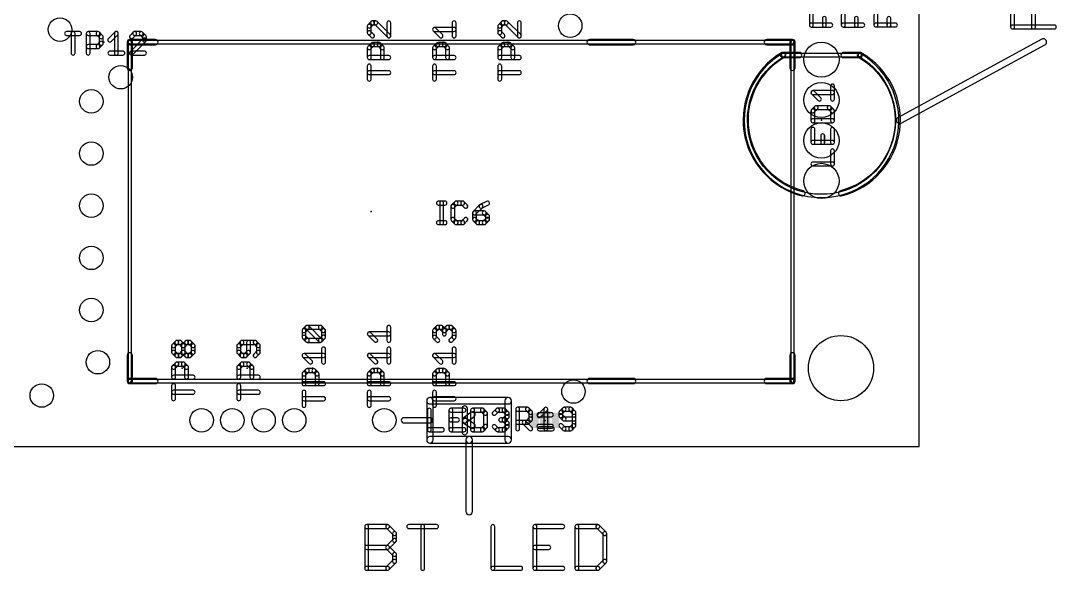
# Model space of a CAD drawing. Extents: x -56 to 120, y -53 to 58.
# Drawn here: x 19.63 to 59.94, y -4.83 to 16.58 of the extents above; entities that cross this region are included whole.
import ezdxf

# ---------------------------------------------------------------- set-up
doc = ezdxf.new("R2010")
doc.units = 0
for name, color, linetype in [('125', 6, 'CONTINUOUS'), ('126', 6, 'CONTINUOUS'), ('17', 82, 'CONTINUOUS'), ('18', 82, 'CONTINUOUS'), ('20', 7, 'CONTINUOUS'), ('21', 253, 'CONTINUOUS'), ('22', 253, 'CONTINUOUS'), ('23', 7, 'CONTINUOUS'), ('24', 7, 'CONTINUOUS'), ('49', 253, 'CONTINUOUS'), ('51', 253, 'CONTINUOUS'), ('52', 253, 'CONTINUOUS')]:
    doc.layers.add(name, color=color, linetype=linetype)

# ---------------------------------------------------------------- blocks, each defined once
blk = doc.blocks.new('ROUNDP')
blk.add_circle((0, 0), 0.5)
blk = doc.blocks.new('RECT')
blk.add_solid([(-0.5, -0.5), (0.5, -0.5), (-0.5, 0.5), (0.5, 0.5)])
blk = doc.blocks.new('ROUNDV')
blk.add_circle((0, 0), 0.5)

msp = doc.modelspace()

# ---------------------------------------------------------------- linework, layer by layer
at = {"layer": '125'}
for points in [[(50.482, 16.4082), (50.482, 16.7902, 1), (50.33, 16.7902), (50.33, 16.4082, 1)], [(50.838, 16.6622), (50.838, 16.4082, 1), (50.99, 16.4082), (50.99, 16.6622, 1)], [(51.7266, 16.4082), (51.7266, 16.7902, 1), (51.5746, 16.7902), (51.5746, 16.4082, 1)], [(52.0826, 16.6622), (52.0826, 16.4082, 1), (52.2346, 16.4082), (52.2346, 16.6622, 1)], [(52.9964, 16.4088), (52.9964, 16.7898, 1), (52.8444, 16.7898), (52.8444, 16.4088, 1)], [(53.3524, 16.6628), (53.3524, 16.4088, 1), (53.5044, 16.4088), (53.5044, 16.6628, 1)], [(50.914, 16.4842), (50.406, 16.4842, 1), (50.406, 16.3322), (50.914, 16.3322, 1)], [(51.168, 16.4842), (50.914, 16.4842, 1), (50.914, 16.3322), (51.168, 16.3322, 1)], [(52.1586, 16.4842), (51.6506, 16.4842, 1), (51.6506, 16.3322), (52.1586, 16.3322, 1)], [(52.4126, 16.4842), (52.1586, 16.4842, 1), (52.1586, 16.3322), (52.4126, 16.3322, 1)], [(53.4284, 16.4848), (52.9204, 16.4848, 1), (52.9204, 16.3328), (53.4284, 16.3328, 1)], [(53.6834, 16.4848), (53.4284, 16.4848, 1), (53.4284, 16.3328), (53.6834, 16.3328, 1)], [(50.469, 13.702), (51.232, 13.702, 1), (51.232, 13.854), (50.469, 13.854, 1)], [(50.7767, 13.5777), (50.5227, 13.8317, 1), (50.4153, 13.7243), (50.6693, 13.4703, 1)], [(51.308, 13.524), (51.308, 14.033, 1), (51.156, 14.033), (51.156, 13.524, 1)], [(50.542, 13.2445), (50.415, 13.1165, 1), (50.523, 13.0095), (50.65, 13.1375, 1)], [(50.393, 13.063), (50.393, 12.682, 1), (50.545, 12.682), (50.545, 13.063, 1)], [(51.105, 13.267), (50.596, 13.267, 1), (50.596, 13.115), (51.105, 13.115, 1)], [(51.286, 13.1165), (51.159, 13.2445, 1), (51.051, 13.1375), (51.178, 13.0095, 1)], [(51.308, 12.682), (51.308, 13.063, 1), (51.156, 13.063), (51.156, 12.682, 1)], [(50.469, 12.606), (51.232, 12.606, 1), (51.232, 12.758), (50.469, 12.758, 1)], [(50.393, 12.349), (50.393, 11.84, 1), (50.545, 11.84), (50.545, 12.349, 1)], [(50.926, 11.84), (50.926, 12.094, 1), (50.774, 12.094), (50.774, 11.84, 1)], [(51.308, 11.84), (51.308, 12.349, 1), (51.156, 12.349), (51.156, 11.84, 1)], [(50.469, 11.764), (50.85, 11.764, 1), (50.85, 11.916), (50.469, 11.916, 1)], [(50.85, 11.764), (51.232, 11.764, 1), (51.232, 11.916), (50.85, 11.916, 1)], [(51.308, 10.998), (51.308, 11.507, 1), (51.156, 11.507), (51.156, 10.998, 1)], [(50.469, 10.922), (51.232, 10.922, 1), (51.232, 11.074), (50.469, 11.074, 1)], [(35.8902, 9.3986), (36.1444, 9.3986, 1), (36.1444, 9.5511), (35.8902, 9.5511, 1)], [(36.0935, 8.7122), (36.0935, 9.4748, 1), (35.9411, 9.4748), (35.9411, 8.7122, 1)], [(36.5247, 9.5287), (36.3976, 9.4016, 1), (36.5054, 9.2939), (36.6325, 9.421, 1)], [(36.3753, 9.3477), (36.3753, 8.8393, 1), (36.5277, 8.8393), (36.5277, 9.3477, 1)], [(36.8328, 9.5511), (36.5786, 9.5511, 1), (36.5786, 9.3986), (36.8328, 9.3986, 1)], [(37.0138, 9.4016), (36.8867, 9.5287, 1), (36.779, 9.421), (36.9061, 9.2939, 1)], [(37.4938, 9.4016), (37.2396, 9.1474, 1), (37.3474, 9.0396), (37.6016, 9.2939, 1)], [(37.7678, 9.543), (37.5136, 9.4159, 1), (37.5818, 9.2796), (37.836, 9.4067, 1)], [(36.3976, 8.7854), (36.5247, 8.6583, 1), (36.6325, 8.7661), (36.5054, 8.8932, 1)], [(36.8867, 8.6583), (37.0138, 8.7854, 1), (36.9061, 8.8932), (36.779, 8.7661, 1)], [(37.2173, 9.0935), (37.2173, 8.8393, 1), (37.3697, 8.8393), (37.3697, 9.0935, 1)], [(37.6748, 9.1697), (37.2935, 9.1697, 1), (37.2935, 9.0173), (37.6748, 9.0173, 1)], [(37.2396, 8.7854), (37.3667, 8.6583, 1), (37.4745, 8.7661), (37.3474, 8.8932, 1)], [(37.8558, 9.0203), (37.7287, 9.1474, 1), (37.6209, 9.0396), (37.748, 8.9125, 1)], [(37.7287, 8.6583), (37.8558, 8.7854, 1), (37.748, 8.8932), (37.6209, 8.7661, 1)], [(37.8781, 8.8393), (37.8781, 8.9664, 1), (37.7257, 8.9664), (37.7257, 8.8393, 1)], [(35.8902, 8.636), (36.1444, 8.636, 1), (36.1444, 8.7884), (35.8902, 8.7884, 1)], [(36.5786, 8.636), (36.8328, 8.636, 1), (36.8328, 8.7884), (36.5786, 8.7884, 1)], [(37.4206, 8.636), (37.6748, 8.636, 1), (37.6748, 8.7884), (37.4206, 8.7884, 1)], [(35.459, 1.4104), (35.459, 0.6474, 1), (35.611, 0.6474), (35.611, 1.4104, 1)], [(36.885, 1.4864), (36.377, 1.4864, 1), (36.377, 1.3344), (36.885, 1.3344, 1)], [(36.301, 1.4104), (36.301, 1.0294, 1), (36.453, 1.0294), (36.453, 1.4104, 1)], [(37.143, 1.4104), (37.143, 0.6474, 1), (37.295, 0.6474), (37.295, 1.4104, 1)], [(37.6, 1.4864), (37.219, 1.4864, 1), (37.219, 1.3344), (37.6, 1.3344, 1)], [(37.7807, 1.3371), (37.6537, 1.4641, 1), (37.5463, 1.3567), (37.6733, 1.2297, 1)], [(37.803, 0.7744), (37.803, 1.2834, 1), (37.651, 1.2834), (37.651, 0.7744, 1)], [(38.1135, 1.2294), (38.2415, 1.3564, 1), (38.1345, 1.4644), (38.0065, 1.3374, 1)], [(38.188, 1.3344), (38.442, 1.3344, 1), (38.442, 1.4864), (38.188, 1.4864, 1)], [(38.3883, 1.3567), (38.5153, 1.2297, 1), (38.6227, 1.3371), (38.4957, 1.4641, 1)], [(38.5153, 1.2101), (38.3883, 1.0831, 1), (38.4957, 0.9757), (38.6227, 1.1027, 1)], [(38.493, 1.2834), (38.493, 1.1564, 1), (38.645, 1.1564), (38.645, 1.2834, 1)], [(39.05, 0.9376), (39.05, 1.4456, 1), (38.898, 1.4456), (38.898, 0.9376, 1)], [(38.974, 1.3696), (39.355, 1.3696, 1), (39.355, 1.5216), (38.974, 1.5216, 1)], [(39.3013, 1.3919), (39.4283, 1.2649, 1), (39.5357, 1.3723), (39.4087, 1.4993, 1)], [(39.406, 1.3186), (39.406, 1.0646, 1), (39.558, 1.0646), (39.558, 1.3186, 1)], [(39.8697, 1.1379), (40.1237, 1.3919, 1), (40.0163, 1.4993), (39.7623, 1.2453, 1)], [(39.994, 1.4456), (39.994, 0.6836, 1), (40.146, 0.6836), (40.146, 1.4456, 1)], [(40.582, 1.3186), (40.582, 1.1916, 1), (40.734, 1.1916), (40.734, 1.3186, 1)], [(40.7313, 1.4993), (40.6043, 1.3723, 1), (40.7117, 1.2649), (40.8387, 1.3919, 1)], [(40.6043, 1.1379), (40.7313, 1.0109, 1), (40.8387, 1.1183), (40.7117, 1.2453, 1)], [(41.039, 1.5216), (40.785, 1.5216, 1), (40.785, 1.3696), (41.039, 1.3696, 1)], [(41.2197, 1.3723), (41.0927, 1.4993, 1), (40.9853, 1.3919), (41.1123, 1.2649, 1)], [(41.242, 1.0646), (41.242, 1.3186, 1), (41.09, 1.3186), (41.09, 1.0646, 1)], [(36.301, 1.0294), (36.301, 0.6474, 1), (36.453, 0.6474), (36.453, 1.0294, 1)], [(36.377, 0.9534), (36.631, 0.9534, 1), (36.631, 1.1054), (36.377, 1.1054, 1)], [(37.6537, 0.5937), (37.7807, 0.7207, 1), (37.6733, 0.8281), (37.5463, 0.7011, 1)], [(38.2415, 0.7014), (38.1135, 0.8284, 1), (38.0065, 0.7204), (38.1345, 0.5934, 1)], [(38.442, 1.1054), (38.315, 1.1054, 1), (38.315, 0.9534), (38.442, 0.9534, 1)], [(38.3883, 0.9757), (38.5153, 0.8487, 1), (38.6227, 0.9561), (38.4957, 1.0831, 1)], [(38.5153, 0.8281), (38.3883, 0.7011, 1), (38.4957, 0.5937), (38.6227, 0.7207, 1)], [(38.493, 0.9024), (38.493, 0.7744, 1), (38.645, 0.7744), (38.645, 0.9024, 1)], [(39.05, 0.6836), (39.05, 0.9376, 1), (38.898, 0.9376), (38.898, 0.6836, 1)], [(39.228, 1.0136), (38.974, 1.0136, 1), (38.974, 0.8616), (39.228, 0.8616, 1)], [(39.355, 1.0136), (39.228, 1.0136, 1), (39.228, 0.8616), (39.355, 0.8616, 1)], [(39.1743, 0.8839), (39.4283, 0.6299, 1), (39.5357, 0.7373), (39.2817, 0.9913, 1)], [(39.4283, 1.1183), (39.3013, 0.9913, 1), (39.4087, 0.8839), (39.5357, 1.0109, 1)], [(40.6043, 0.7569), (40.7313, 0.6299, 1), (40.8387, 0.7373), (40.7117, 0.8643, 1)], [(40.785, 0.9886), (41.166, 0.9886, 1), (41.166, 1.1406), (40.785, 1.1406, 1)], [(41.0927, 0.6299), (41.2197, 0.7569, 1), (41.1123, 0.8643), (40.9853, 0.7373, 1)], [(41.242, 0.8106), (41.242, 1.0646, 1), (41.09, 1.0646), (41.09, 0.8106, 1)], [(35.535, 0.5714), (36.043, 0.5714, 1), (36.043, 0.7234), (35.535, 0.7234, 1)], [(36.377, 0.5714), (36.885, 0.5714, 1), (36.885, 0.7234), (36.377, 0.7234, 1)], [(37.219, 0.5714), (37.6, 0.5714, 1), (37.6, 0.7234), (37.219, 0.7234, 1)], [(38.442, 0.7234), (38.188, 0.7234, 1), (38.188, 0.5714), (38.442, 0.5714, 1)], [(39.816, 0.6076), (40.324, 0.6076, 1), (40.324, 0.7596), (39.816, 0.7596, 1)], [(40.785, 0.6076), (41.039, 0.6076, 1), (41.039, 0.7596), (40.785, 0.7596, 1)]]:
    msp.add_lwpolyline(points, format="xyb", close=True, dxfattribs=at)
at = {"layer": '126'}
for points in [[(33.2704, 16.5464), (33.1433, 16.4193, 1), (33.251, 16.3116), (33.3781, 16.4387, 1)], [(33.4514, 16.5688), (33.3243, 16.5688, 1), (33.3243, 16.4164), (33.4514, 16.4164, 1)], [(34.0137, 16.038), (33.5052, 16.5464, 1), (33.3975, 16.4387), (33.9059, 15.9302, 1)], [(33.8836, 16.4926), (33.8836, 15.9841, 1), (34.036, 15.9841), (34.036, 16.4926, 1)], [(36.576, 15.9841), (36.576, 16.4926, 1), (36.4236, 16.4926), (36.4236, 15.9841, 1)], [(38.3504, 16.5464), (38.2233, 16.4193, 1), (38.331, 16.3116), (38.4581, 16.4387, 1)], [(38.5314, 16.5688), (38.4043, 16.5688, 1), (38.4043, 16.4164), (38.5314, 16.4164, 1)], [(39.0937, 16.038), (38.5852, 16.5464, 1), (38.4775, 16.4387), (38.9859, 15.9302, 1)], [(38.9636, 16.4926), (38.9636, 15.9841, 1), (39.116, 15.9841), (39.116, 16.4926, 1)], [(21.4122, 16.0026), (21.9206, 16.0026, 1), (21.9206, 16.155), (21.4122, 16.155, 1)], [(21.7426, 15.3162), (21.7426, 16.0788, 1), (21.5902, 16.0788), (21.5902, 15.3162, 1)], [(22.3304, 15.3162), (22.3304, 16.0788, 1), (22.178, 16.0788), (22.178, 15.3162, 1)], [(22.2542, 16.0026), (22.6355, 16.0026, 1), (22.6355, 16.155), (22.2542, 16.155, 1)], [(22.5816, 16.025), (22.7087, 15.8979, 1), (22.8165, 16.0056), (22.6894, 16.1327, 1)], [(23.15, 15.7708), (23.4042, 16.025, 1), (23.2965, 16.1327), (23.0422, 15.8785, 1)], [(23.2741, 16.0788), (23.2741, 15.3162, 1), (23.4265, 15.3162), (23.4265, 16.0788, 1)], [(24.0113, 16.1327), (23.8842, 16.0056, 1), (23.992, 15.8979), (24.1191, 16.025, 1)], [(24.3194, 16.155), (24.0652, 16.155, 1), (24.0652, 16.0026), (24.3194, 16.0026, 1)], [(24.5004, 16.0056), (24.3733, 16.1327, 1), (24.2655, 16.025), (24.3926, 15.8979, 1)], [(33.121, 16.3655), (33.121, 16.1112, 1), (33.2734, 16.1112), (33.2734, 16.3655, 1)], [(33.1433, 16.0574), (33.2704, 15.9302, 1), (33.3781, 16.038), (33.251, 16.1651, 1)], [(35.7371, 16.1621), (36.4998, 16.1621, 1), (36.4998, 16.3145), (35.7371, 16.3145, 1)], [(36.0452, 16.038), (35.791, 16.2922, 1), (35.6833, 16.1845), (35.9375, 15.9302, 1)], [(38.2009, 16.3655), (38.2009, 16.1112, 1), (38.3533, 16.1112), (38.3533, 16.3655, 1)], [(38.2233, 16.0574), (38.3504, 15.9302, 1), (38.4581, 16.038), (38.331, 16.1651, 1)], [(22.7087, 15.7514), (22.5816, 15.6243, 1), (22.6894, 15.5165), (22.8165, 15.6436, 1)], [(22.6864, 15.9517), (22.6864, 15.6975, 1), (22.8388, 15.6975), (22.8388, 15.9517, 1)], [(23.992, 15.2623), (24.5004, 15.7708, 1), (24.3926, 15.8785), (23.8842, 15.3701, 1)], [(24.5227, 15.8246), (24.5227, 15.9517, 1), (24.3703, 15.9517), (24.3703, 15.8246, 1)], [(33.251, 15.4696), (33.3781, 15.5967, 1), (33.2704, 15.7045), (33.1433, 15.5774, 1)], [(33.3243, 15.5744), (33.5785, 15.5744, 1), (33.5785, 15.7268), (33.3243, 15.7268, 1)], [(33.5246, 15.5967), (33.6517, 15.4696, 1), (33.7595, 15.5774), (33.6324, 15.7045, 1)], [(35.791, 15.4696), (35.9181, 15.5967, 1), (35.8104, 15.7045), (35.6833, 15.5774, 1)], [(35.8643, 15.5744), (36.1185, 15.5744, 1), (36.1185, 15.7268), (35.8643, 15.7268, 1)], [(36.0646, 15.5967), (36.1917, 15.4696, 1), (36.2995, 15.5774), (36.1724, 15.7045, 1)], [(38.331, 15.4696), (38.4581, 15.5967, 1), (38.3504, 15.7045), (38.2233, 15.5774, 1)], [(38.4043, 15.5744), (38.6585, 15.5744, 1), (38.6585, 15.7268), (38.4043, 15.7268, 1)], [(38.6046, 15.5967), (38.7317, 15.4696, 1), (38.8395, 15.5774), (38.7124, 15.7045, 1)], [(22.6355, 15.6466), (22.2542, 15.6466, 1), (22.2542, 15.4942), (22.6355, 15.4942, 1)], [(23.0961, 15.24), (23.6046, 15.24, 1), (23.6046, 15.3924), (23.0961, 15.3924, 1)], [(24.4465, 15.3924), (23.9381, 15.3924, 1), (23.9381, 15.24), (24.4465, 15.24, 1)], [(33.2734, 15.1422), (33.2734, 15.5235, 1), (33.121, 15.5235), (33.121, 15.1422, 1)], [(33.6294, 15.5235), (33.6294, 15.1422, 1), (33.7818, 15.1422), (33.7818, 15.5235, 1)], [(35.8133, 15.1422), (35.8133, 15.5235, 1), (35.6609, 15.5235), (35.6609, 15.1422, 1)], [(36.1694, 15.5235), (36.1694, 15.1422, 1), (36.3218, 15.1422), (36.3218, 15.5235, 1)], [(38.3533, 15.1422), (38.3533, 15.5235, 1), (38.2009, 15.5235), (38.2009, 15.1422, 1)], [(38.7094, 15.5235), (38.7094, 15.1422, 1), (38.8618, 15.1422), (38.8618, 15.5235, 1)], [(33.9598, 15.2184), (33.1972, 15.2184, 1), (33.1972, 15.066), (33.9598, 15.066, 1)], [(36.4998, 15.2184), (35.7371, 15.2184, 1), (35.7371, 15.066), (36.4998, 15.066, 1)], [(39.0398, 15.2184), (38.2771, 15.2184, 1), (38.2771, 15.066), (39.0398, 15.066, 1)], [(33.2734, 14.3002), (33.2734, 14.8086, 1), (33.121, 14.8086), (33.121, 14.3002, 1)], [(33.9598, 14.6306), (33.1972, 14.6306, 1), (33.1972, 14.4782), (33.9598, 14.4782, 1)], [(35.8133, 14.3002), (35.8133, 14.8086, 1), (35.6609, 14.8086), (35.6609, 14.3002, 1)], [(36.4998, 14.6306), (35.7371, 14.6306, 1), (35.7371, 14.4782), (36.4998, 14.4782, 1)], [(38.3533, 14.3002), (38.3533, 14.8086, 1), (38.2009, 14.8086), (38.2009, 14.3002, 1)], [(39.0398, 14.6306), (38.2771, 14.6306, 1), (38.2771, 14.4782), (39.0398, 14.4782, 1)], [(50.4691, 13.7021), (51.2318, 13.7021, 1), (51.2318, 13.8545), (50.4691, 13.8545, 1)], [(50.7772, 13.578), (50.523, 13.8322, 1), (50.4153, 13.7244), (50.6695, 13.4702, 1)], [(51.308, 13.5241), (51.308, 14.0325, 1), (51.1556, 14.0325), (51.1556, 13.5241, 1)], [(50.3929, 13.0635), (50.3929, 12.6821, 1), (50.5453, 12.6821), (50.5453, 13.0635, 1)], [(50.5424, 13.2444), (50.4153, 13.1173, 1), (50.523, 13.0096), (50.6501, 13.1367, 1)], [(51.1047, 13.2668), (50.5963, 13.2668, 1), (50.5963, 13.1144), (51.1047, 13.1144, 1)], [(51.2857, 13.1173), (51.1586, 13.2444, 1), (51.0508, 13.1367), (51.1779, 13.0096, 1)], [(51.308, 12.6821), (51.308, 13.0635, 1), (51.1556, 13.0635), (51.1556, 12.6821, 1)], [(50.4691, 12.6059), (51.2318, 12.6059, 1), (51.2318, 12.7583), (50.4691, 12.7583, 1)], [(50.3929, 12.3486), (50.3929, 11.8402, 1), (50.5453, 11.8402), (50.5453, 12.3486, 1)], [(50.9267, 11.8402), (50.9267, 12.0944, 1), (50.7743, 12.0944), (50.7743, 11.8402, 1)], [(51.308, 11.8402), (51.308, 12.3486, 1), (51.1556, 12.3486), (51.1556, 11.8402, 1)], [(50.4691, 11.764), (51.2318, 11.764, 1), (51.2318, 11.9164), (50.4691, 11.9164, 1)], [(51.308, 10.9982), (51.308, 11.5066, 1), (51.1556, 11.5066), (51.1556, 10.9982, 1)], [(50.4691, 10.922), (51.2318, 10.922, 1), (51.2318, 11.0744), (50.4691, 11.0744, 1)], [(30.711, 4.4535), (30.8381, 4.5806, 1), (30.7304, 4.6884), (30.6033, 4.5613, 1)], [(30.7334, 4.2532), (30.7334, 4.5074, 1), (30.581, 4.5074), (30.581, 4.2532, 1)], [(30.7843, 4.5583), (31.2927, 4.5583, 1), (31.2927, 4.7107), (30.7843, 4.7107, 1)], [(31.3466, 4.18), (30.8381, 4.6884, 1), (30.7304, 4.5806), (31.2388, 4.0722, 1)], [(31.2388, 4.5807), (31.3659, 4.4535, 1), (31.4737, 4.5613), (31.3466, 4.6884, 1)], [(31.3436, 4.5074), (31.3436, 4.2532, 1), (31.496, 4.2532), (31.496, 4.5074, 1)], [(33.5052, 4.18), (33.251, 4.4342, 1), (33.1433, 4.3264), (33.3975, 4.0722, 1)], [(33.1972, 4.3041), (33.9598, 4.3041, 1), (33.9598, 4.4565), (33.1972, 4.4565, 1)], [(34.036, 4.1261), (34.036, 4.6345, 1), (33.8836, 4.6345), (33.8836, 4.1261, 1)], [(35.8133, 4.2532), (35.8133, 4.5074, 1), (35.6609, 4.5074), (35.6609, 4.2532, 1)], [(35.791, 4.4535), (35.9181, 4.5806, 1), (35.8104, 4.6884), (35.6833, 4.5613, 1)], [(35.8643, 4.5583), (35.9914, 4.5583, 1), (35.9914, 4.7107), (35.8643, 4.7107, 1)], [(35.9375, 4.5806), (36.0646, 4.4535, 1), (36.1724, 4.5613), (36.0452, 4.6884, 1)], [(36.1724, 4.4535), (36.2995, 4.5806, 1), (36.1917, 4.6884), (36.0646, 4.5613, 1)], [(36.0423, 4.5074), (36.0423, 4.3803, 1), (36.1947, 4.3803), (36.1947, 4.5074, 1)], [(36.2456, 4.5583), (36.3727, 4.5583, 1), (36.3727, 4.7107), (36.2456, 4.7107, 1)], [(36.3188, 4.5807), (36.4459, 4.4535, 1), (36.5537, 4.5613), (36.4266, 4.6884, 1)], [(36.4236, 4.5074), (36.4236, 4.2532, 1), (36.576, 4.2532), (36.576, 4.5074, 1)], [(25.631, 3.8656), (25.7581, 3.9927, 1), (25.6504, 4.1004), (25.5233, 3.9733, 1)], [(25.7043, 3.9704), (25.8314, 3.9704, 1), (25.8314, 4.1228), (25.7043, 4.1228, 1)], [(25.7775, 3.9927), (25.9046, 3.8656, 1), (26.0124, 3.9733), (25.8852, 4.1004, 1)], [(26.0124, 3.8656), (26.1395, 3.9927, 1), (26.0317, 4.1004), (25.9046, 3.9733, 1)], [(26.0856, 3.9704), (26.2127, 3.9704, 1), (26.2127, 4.1228), (26.0856, 4.1228, 1)], [(26.1588, 3.9927), (26.2859, 3.8656, 1), (26.3937, 3.9733), (26.2666, 4.1004, 1)], [(28.1904, 4.1004), (28.0633, 3.9733, 1), (28.171, 3.8656), (28.2981, 3.9927, 1)], [(28.7527, 4.1228), (28.2443, 4.1228, 1), (28.2443, 3.9704), (28.7527, 3.9704, 1)], [(28.5747, 3.6652), (28.5747, 4.0466, 1), (28.4223, 4.0466), (28.4223, 3.6652, 1)], [(28.9337, 3.9733), (28.8066, 4.1004, 1), (28.6988, 3.9927), (28.8259, 3.8656, 1)], [(30.8381, 4.18), (30.711, 4.3071, 1), (30.6033, 4.1993), (30.7304, 4.0722, 1)], [(31.2927, 4.2023), (30.7843, 4.2023, 1), (30.7843, 4.0499), (31.2927, 4.0499, 1)], [(31.3659, 4.3071), (31.2388, 4.18, 1), (31.3466, 4.0722), (31.4737, 4.1993, 1)], [(35.9181, 4.18), (35.791, 4.3071, 1), (35.6833, 4.1993), (35.8104, 4.0722, 1)], [(36.4459, 4.3071), (36.3188, 4.18, 1), (36.4266, 4.0722), (36.5537, 4.1993, 1)], [(25.6533, 3.6652), (25.6533, 3.9195, 1), (25.5009, 3.9195), (25.5009, 3.6652, 1)], [(25.7581, 3.592), (25.631, 3.7191, 1), (25.5233, 3.6114), (25.6504, 3.4842, 1)], [(25.9046, 3.7191), (25.7775, 3.592, 1), (25.8852, 3.4842), (26.0124, 3.6114, 1)], [(26.0347, 3.6652), (26.0347, 3.9195, 1), (25.8823, 3.9195), (25.8823, 3.6652, 1)], [(26.1395, 3.592), (26.0124, 3.7191, 1), (25.9046, 3.6114), (26.0317, 3.4842, 1)], [(26.2859, 3.7191), (26.1588, 3.592, 1), (26.2666, 3.4842), (26.3937, 3.6114, 1)], [(26.2636, 3.9195), (26.2636, 3.6652, 1), (26.416, 3.6652), (26.416, 3.9195, 1)], [(28.041, 3.9195), (28.041, 3.6652, 1), (28.1934, 3.6652), (28.1934, 3.9195, 1)], [(28.0633, 3.6114), (28.1904, 3.4842, 1), (28.2981, 3.592), (28.171, 3.7191, 1)], [(28.4252, 3.4842), (28.5524, 3.6114, 1), (28.4446, 3.7191), (28.3175, 3.592, 1)], [(28.8066, 3.4842), (28.9337, 3.6114, 1), (28.8259, 3.7191), (28.6988, 3.592, 1)], [(28.956, 3.6652), (28.956, 3.9195, 1), (28.8036, 3.9195), (28.8036, 3.6652, 1)], [(31.496, 3.2841), (31.496, 3.7926, 1), (31.3436, 3.7926), (31.3436, 3.2841, 1)], [(34.036, 3.2841), (34.036, 3.7926, 1), (33.8836, 3.7926), (33.8836, 3.2841, 1)], [(36.576, 3.2841), (36.576, 3.7926, 1), (36.4236, 3.7926), (36.4236, 3.2841, 1)], [(25.631, 3.0236), (25.7581, 3.1507, 1), (25.6504, 3.2585), (25.5233, 3.1314, 1)], [(25.8314, 3.6143), (25.7043, 3.6143, 1), (25.7043, 3.4619), (25.8314, 3.4619, 1)], [(25.7043, 3.1284), (25.9585, 3.1284, 1), (25.9585, 3.2808), (25.7043, 3.2808, 1)], [(25.9046, 3.1507), (26.0317, 3.0236, 1), (26.1395, 3.1314), (26.0124, 3.2585, 1)], [(26.2127, 3.6143), (26.0856, 3.6143, 1), (26.0856, 3.4619), (26.2127, 3.4619, 1)], [(28.171, 3.0236), (28.2981, 3.1507, 1), (28.1904, 3.2585), (28.0633, 3.1314, 1)], [(28.2443, 3.4619), (28.3714, 3.4619, 1), (28.3714, 3.6143), (28.2443, 3.6143, 1)], [(28.2443, 3.1284), (28.4985, 3.1284, 1), (28.4985, 3.2808), (28.2443, 3.2808, 1)], [(28.4446, 3.1507), (28.5717, 3.0236, 1), (28.6795, 3.1314), (28.5524, 3.2585, 1)], [(30.9652, 3.338), (30.711, 3.5922, 1), (30.6033, 3.4845), (30.8575, 3.2302, 1)], [(30.6572, 3.4621), (31.4198, 3.4621, 1), (31.4198, 3.6145), (30.6572, 3.6145, 1)], [(33.5052, 3.338), (33.251, 3.5922, 1), (33.1433, 3.4845), (33.3975, 3.2302, 1)], [(33.1972, 3.4621), (33.9598, 3.4621, 1), (33.9598, 3.6145), (33.1972, 3.6145, 1)], [(35.7371, 3.4621), (36.4998, 3.4621, 1), (36.4998, 3.6145), (35.7371, 3.6145, 1)], [(36.0452, 3.338), (35.791, 3.5922, 1), (35.6833, 3.4845), (35.9375, 3.2302, 1)], [(25.6533, 2.6962), (25.6533, 3.0775, 1), (25.5009, 3.0775), (25.5009, 2.6962, 1)], [(26.0094, 3.0775), (26.0094, 2.6962, 1), (26.1618, 2.6962), (26.1618, 3.0775, 1)], [(28.1934, 2.6962), (28.1934, 3.0775, 1), (28.041, 3.0775), (28.041, 2.6962, 1)], [(28.5494, 3.0775), (28.5494, 2.6962, 1), (28.7018, 2.6962), (28.7018, 3.0775, 1)], [(30.711, 2.7696), (30.8381, 2.8967, 1), (30.7304, 3.0045), (30.6033, 2.8774, 1)], [(30.7334, 2.4422), (30.7334, 2.8235, 1), (30.581, 2.8235), (30.581, 2.4422, 1)], [(30.7843, 2.8744), (31.0385, 2.8744, 1), (31.0385, 3.0268), (30.7843, 3.0268, 1)], [(30.9846, 2.8967), (31.1117, 2.7696, 1), (31.2195, 2.8774), (31.0924, 3.0045, 1)], [(31.0894, 2.8235), (31.0894, 2.4422, 1), (31.2418, 2.4422), (31.2418, 2.8235, 1)], [(33.251, 2.7696), (33.3781, 2.8967, 1), (33.2704, 3.0045), (33.1433, 2.8774, 1)], [(33.2734, 2.4422), (33.2734, 2.8235, 1), (33.121, 2.8235), (33.121, 2.4422, 1)], [(33.3243, 2.8744), (33.5785, 2.8744, 1), (33.5785, 3.0268), (33.3243, 3.0268, 1)], [(33.5246, 2.8967), (33.6517, 2.7696, 1), (33.7595, 2.8774), (33.6324, 3.0045, 1)], [(33.6294, 2.8235), (33.6294, 2.4422, 1), (33.7818, 2.4422), (33.7818, 2.8235, 1)], [(35.8133, 2.4422), (35.8133, 2.8235, 1), (35.6609, 2.8235), (35.6609, 2.4422, 1)], [(35.791, 2.7696), (35.9181, 2.8967, 1), (35.8104, 3.0045), (35.6833, 2.8774, 1)], [(35.8643, 2.8744), (36.1185, 2.8744, 1), (36.1185, 3.0268), (35.8643, 3.0268, 1)], [(36.0646, 2.8967), (36.1917, 2.7696, 1), (36.2995, 2.8774), (36.1724, 3.0045, 1)], [(36.1694, 2.8235), (36.1694, 2.4422, 1), (36.3218, 2.4422), (36.3218, 2.8235, 1)], [(26.3398, 2.7724), (25.5771, 2.7724, 1), (25.5771, 2.62), (26.3398, 2.62, 1)], [(25.6533, 1.8542), (25.6533, 2.3626, 1), (25.5009, 2.3626), (25.5009, 1.8542, 1)], [(28.8798, 2.7724), (28.1172, 2.7724, 1), (28.1172, 2.62), (28.8798, 2.62, 1)], [(28.1934, 1.8542), (28.1934, 2.3626, 1), (28.041, 2.3626), (28.041, 1.8542, 1)], [(31.4198, 2.5184), (30.6572, 2.5184, 1), (30.6572, 2.366), (31.4198, 2.366, 1)], [(33.9598, 2.5184), (33.1972, 2.5184, 1), (33.1972, 2.366), (33.9598, 2.366, 1)], [(36.4998, 2.5184), (35.7371, 2.5184, 1), (35.7371, 2.366), (36.4998, 2.366, 1)], [(26.3398, 2.1846), (25.5771, 2.1846, 1), (25.5771, 2.0322), (26.3398, 2.0322, 1)], [(28.8798, 2.1846), (28.1172, 2.1846, 1), (28.1172, 2.0322), (28.8798, 2.0322, 1)], [(30.7334, 1.6002), (30.7334, 2.1086, 1), (30.581, 2.1086), (30.581, 1.6002, 1)], [(33.2734, 1.6002), (33.2734, 2.1086, 1), (33.121, 2.1086), (33.121, 1.6002, 1)], [(35.8133, 1.6002), (35.8133, 2.1086, 1), (35.6609, 2.1086), (35.6609, 1.6002, 1)], [(31.4198, 1.9306), (30.6572, 1.9306, 1), (30.6572, 1.7782), (31.4198, 1.7782, 1)], [(33.9598, 1.9306), (33.1972, 1.9306, 1), (33.1972, 1.7782), (33.9598, 1.7782, 1)], [(36.4998, 1.9306), (35.7371, 1.9306, 1), (35.7371, 1.7782), (36.4998, 1.7782, 1)]]:
    msp.add_lwpolyline(points, format="xyb", close=True, dxfattribs=at)
at = {"layer": '20'}
for p, q in [((54.61, 0), (54.61, 50.8)), ((0, 0), (54.61, 0))]:
    msp.add_line(p, q, dxfattribs=at)
msp.add_circle((51.562, 3.048), 1.27, dxfattribs=at)
at = {"layer": '21'}
for points in [[(23.7724, 15.744), (23.7724, 14.744, 1), (23.9756, 14.744), (23.9756, 15.744, 1)], [(23.874, 15.6424), (24.874, 15.6424, 1), (24.874, 15.8456), (23.874, 15.8456, 1)], [(41.774, 15.6424), (43.474, 15.6424, 1), (43.474, 15.8456), (41.774, 15.8456, 1)], [(49.674, 15.8456), (48.674, 15.8456, 1), (48.674, 15.6424), (49.674, 15.6424, 1)], [(49.5724, 15.744), (49.5724, 14.744, 1), (49.7756, 14.744), (49.7756, 15.744, 1)], [(23.9756, 2.544), (23.9756, 3.544, 1), (23.7724, 3.544), (23.7724, 2.544, 1)], [(49.7756, 2.544), (49.7756, 3.544, 1), (49.5724, 3.544), (49.5724, 2.544, 1)], [(23.874, 2.4424), (24.874, 2.4424, 1), (24.874, 2.6456), (23.874, 2.6456, 1)], [(41.774, 2.4424), (43.474, 2.4424, 1), (43.474, 2.6456), (41.774, 2.6456, 1)], [(49.674, 2.6456), (48.674, 2.6456, 1), (48.674, 2.4424), (49.674, 2.4424, 1)], [(36.8124, 1.476), (36.8124, 1.016, 1), (37.0156, 1.016), (37.0156, 1.476, 1)], [(36.9752, 0.9349), (37.2852, 1.1687, 1), (37.1628, 1.3309), (36.8528, 1.0971, 1)], [(35.56, 1.1176), (34.544, 1.1176, 1), (34.544, 0.9144), (35.56, 0.9144, 1)], [(37.0156, 0.556), (37.0156, 1.016, 1), (36.8124, 1.016), (36.8124, 0.556, 1)], [(36.8737, 0.9056), (37.1683, 0.7126, 1), (37.2797, 0.8826), (36.9851, 1.0756, 1)]]:
    msp.add_lwpolyline(points, format="xyb", close=True, dxfattribs=at)
at = {"layer": '22'}
for points in [[(49.3531, 15.1525, 1), (49.2497, 15.3275, 0.6678), (50.038, 9.7568, 1), (50.0888, 9.9536, -0.6678)], [(49.3014, 15.1384), (49.9364, 15.1384, 1), (49.9364, 15.3416), (49.3014, 15.3416, 1)], [(51.5371, 9.9537, 1), (51.5869, 9.7567, 0.6746), (52.3491, 15.3282, 1), (52.2481, 15.1518, -0.6746)], [(52.2986, 15.3416), (51.6636, 15.3416, 1), (51.6636, 15.1384), (52.2986, 15.1384, 1)]]:
    msp.add_lwpolyline(points, format="xyb", close=True, dxfattribs=at)
at = {"layer": '23'}
for p in [(33.274, 9.144), (37.084, 1.016), (40.0456, 1.0058)]:
    msp.add_point(p, dxfattribs=at)
at = {"layer": '24'}
for p in [(22.86, 15.748), (33.528, 15.748), (36.068, 15.748), (38.608, 15.748), (50.8, 12.7), (25.908, 3.048), (28.448, 3.048), (30.988, 3.048), (33.528, 3.048), (36.068, 3.048)]:
    msp.add_point(p, dxfattribs=at)
at = {"layer": '49'}
for points in [[(58.317, 16.3322), (58.317, 17.4169, 1), (58.1646, 17.4169), (58.1646, 16.3322, 1)], [(59.1305, 16.3322), (59.1305, 16.8745, 1), (58.9781, 16.8745), (58.9781, 16.3322, 1)], [(59.8678, 16.4084), (58.2408, 16.4084, 1), (58.2408, 16.256), (59.8678, 16.256, 1)], [(59.3752, 15.8595), (53.7872, 12.8115, 1), (53.9088, 12.5885), (59.4968, 15.6365, 1)], [(35.687, 0.254), (35.687, 1.778, 1), (35.433, 1.778), (35.433, 0.254, 1)], [(35.56, 1.651), (38.608, 1.651, 1), (38.608, 1.905), (35.56, 1.905, 1)], [(38.481, 1.778), (38.481, 0.254, 1), (38.735, 0.254), (38.735, 1.778, 1)], [(37.084, 0.381), (35.56, 0.381, 1), (35.56, 0.127), (37.084, 0.127, 1)], [(36.957, 0.254), (36.957, -2.54, 1), (37.211, -2.54), (37.211, 0.254, 1)], [(38.608, 0.381), (37.084, 0.381, 1), (37.084, 0.127), (38.608, 0.127, 1)], [(33.1724, -4.7498), (33.1724, -3.1228, 1), (33.02, -3.1228), (33.02, -4.7498, 1)], [(33.0962, -3.199), (33.9097, -3.199, 1), (33.9097, -3.0466), (33.0962, -3.0466, 1)], [(33.8558, -3.1767), (34.127, -3.4479, 1), (34.2347, -3.3401), (33.9636, -3.0689, 1)], [(34.7334, -3.199), (35.818, -3.199, 1), (35.818, -3.0466), (34.7334, -3.0466, 1)], [(35.3519, -4.7498), (35.3519, -3.1228, 1), (35.1995, -3.1228), (35.1995, -4.7498, 1)], [(37.9315, -3.1228), (37.9315, -4.7498, 1), (38.0839, -4.7498), (38.0839, -3.1228, 1)], [(40.7295, -3.0466), (39.6448, -3.0466, 1), (39.6448, -3.199), (40.7295, -3.199, 1)], [(39.5686, -3.1228), (39.5686, -4.7498, 1), (39.721, -4.7498), (39.721, -3.1228, 1)], [(41.2058, -3.1228), (41.2058, -4.7498, 1), (41.3582, -4.7498), (41.3582, -3.1228, 1)], [(42.0955, -3.0466), (41.282, -3.0466, 1), (41.282, -3.199), (42.0955, -3.199, 1)], [(42.4205, -3.3401), (42.1494, -3.0689, 1), (42.0416, -3.1767), (42.3128, -3.4479, 1)], [(34.127, -3.6113), (33.8558, -3.8824, 1), (33.9636, -3.9902), (34.2347, -3.719, 1)], [(34.1047, -3.394), (34.1047, -3.6651, 1), (34.2571, -3.6651), (34.2571, -3.394, 1)], [(42.4428, -4.4786), (42.4428, -3.394, 1), (42.2904, -3.394), (42.2904, -4.4786, 1)], [(33.0962, -4.0125), (33.9097, -4.0125, 1), (33.9097, -3.8601), (33.0962, -3.8601, 1)], [(33.8558, -3.9902), (34.127, -4.2614, 1), (34.2347, -4.1536), (33.9636, -3.8824, 1)], [(39.6448, -4.0125), (40.1872, -4.0125, 1), (40.1872, -3.8601), (39.6448, -3.8601, 1)], [(34.127, -4.4248), (33.8558, -4.6959, 1), (33.9636, -4.8037), (34.2347, -4.5325, 1)], [(34.1047, -4.2075), (34.1047, -4.4786, 1), (34.2571, -4.4786), (34.2571, -4.2075, 1)], [(42.1494, -4.8037), (42.4205, -4.5325, 1), (42.3128, -4.4248), (42.0416, -4.6959, 1)], [(33.9097, -4.6736), (33.0962, -4.6736, 1), (33.0962, -4.826), (33.9097, -4.826, 1)], [(38.0077, -4.826), (39.0923, -4.826, 1), (39.0923, -4.6736), (38.0077, -4.6736, 1)], [(39.6448, -4.826), (40.7295, -4.826, 1), (40.7295, -4.6736), (39.6448, -4.6736, 1)], [(41.282, -4.826), (42.0955, -4.826, 1), (42.0955, -4.6736), (41.282, -4.6736, 1)]]:
    msp.add_lwpolyline(points, format="xyb", close=True, dxfattribs=at)
at = {"layer": '51'}
for points in [[(49.674, 15.8075), (23.874, 15.8075, 1), (23.874, 15.6805), (49.674, 15.6805, 1)], [(23.8105, 15.744), (23.8105, 2.544, 1), (23.9375, 2.544), (23.9375, 15.744, 1)], [(49.7375, 2.544), (49.7375, 15.744, 1), (49.6105, 15.744), (49.6105, 2.544, 1)], [(23.874, 2.4805), (49.674, 2.4805, 1), (49.674, 2.6075), (23.874, 2.6075, 1)], [(39.8006, 1.1536), (40.2906, 1.1536, 1), (40.2906, 1.306), (39.8006, 1.306, 1)], [(40.2906, 0.858), (39.8006, 0.858, 1), (39.8006, 0.7056), (40.2906, 0.7056, 1)]]:
    msp.add_lwpolyline(points, format="xyb", close=True, dxfattribs=at)
at = {"layer": '52'}
for points in [[(49.3835, 15.2101, 1), (49.3209, 15.3207, 3.7334), (52.3308, 15.2947, 1), (52.2664, 15.1853, -3.7334)], [(52.2986, 15.3035), (49.3014, 15.3035, 1), (49.3014, 15.1765), (52.2986, 15.1765, 1)]]:
    msp.add_lwpolyline(points, format="xyb", close=True, dxfattribs=at)

# ---------------------------------------------------------------- block references
at = {"layer": '17', "xscale": 1.3716, "yscale": 1.3716, "rotation": 90}
for p in [(50.8, 15.0622), (50.8, 15.0622), (50.8, 13.4874), (50.8, 13.4874), (50.8, 11.9126), (50.8, 11.9126), (50.8, 10.3378), (50.8, 10.3378)]:
    msp.add_blockref('ROUNDP', p, dxfattribs=at)
at = {"layer": '18', "xscale": 0.9144, "yscale": 0.9144}
for p in [(21.1582, 16.2306), (41.021, 16.383), (23.5204, 14.3764), (22.3774, 13.4366), (22.3774, 11.4046), (22.3774, 9.3726), (22.3774, 7.3406), (22.3774, 5.3086), (22.6314, 3.2766), (20.447, 1.9812), (41.148, 2.1336), (26.67, 1.016), (27.8638, 1.016), (29.083, 1.016), (30.2768, 1.016), (33.782, 1.016)]:
    msp.add_blockref('ROUNDV', p, dxfattribs=at)
at = {"layer": '21', "xscale": 0.4064, "yscale": 0.7112, "rotation": 180}
msp.add_blockref('RECT', (40.0456, 1.0058), dxfattribs=at)
at = {"layer": '51', "xscale": 0.3, "yscale": 0.5999, "rotation": 180}
for p in [(39.6368, 1.0107), (40.4496, 1.0107)]:
    msp.add_blockref('RECT', p, dxfattribs=at)

doc.saveas('drawing.dxf')
